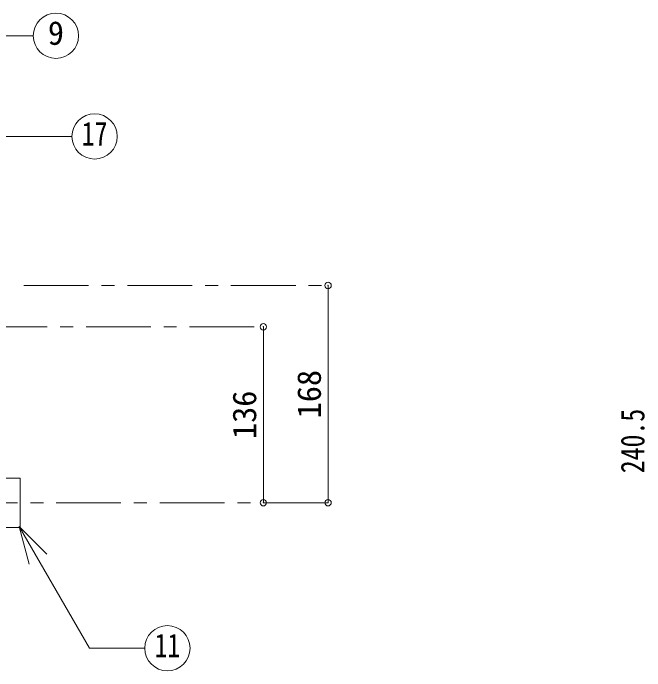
# Model space of a CAD drawing. Units: millimetres at full size, sheet at 1:10. Extents: x -2123 to 1927, y -1358 to 1452.
# Drawn here: x -1241 to -753, y -394 to 115 of the extents above; entities that cross this region are included whole.
import ezdxf
from ezdxf.enums import TextEntityAlignment as Align

# ---------------------------------------------------------------- set-up
doc = ezdxf.new("R2010")
doc.units = ezdxf.units.MM
doc.header["$LTSCALE"] = 10
doc.header["$PDMODE"] = 32
doc.header["$PDSIZE"] = 5
doc.linetypes.add('CHAIN1', pattern=[8, 5, -1, 1, -1])
doc.layers.add('0-0', color=4, linetype='Continuous', lineweight=9)
doc.styles.add('ＭＳ ゴシック', font='')
doc.styles.get('ＭＳ ゴシック').set_extended_font_data('MS Gothic')

msp = doc.modelspace()

# ---------------------------------------------------------------- linework, layer by layer
at = {"layer": '0-0', "color": 7, "lineweight": 18}
for p, q in [((-1259.94, 19.6), (-1195.67, 19.6)), ((-1235.8, -244.66), (-1247.8, -244.66)), ((-1235.8, -282.66), (-1235.8, -244.66)), ((-1235.8, -282.66), (-1247.8, -282.66)), ((-1236.44, -282.12), (-1228.67, -311.1)), ((-1236.44, -282.12), (-1215.23, -303.33)), ((-1236.44, -282.12), (-1182.17, -376.12)), ((-1139.41, -376.12), (-1182.17, -376.12))]:
    msp.add_line(p, q, dxfattribs=at)
at = {"layer": '0-0', "linetype": 'CHAIN1'}
for p, q in [((-1232.8, -95.59), (-997.8, -95.59)), ((-1264.8, -127.59), (-1047.8, -127.59)), ((-997.8, -263.59), (-1310.8, -263.59))]:
    msp.add_line(p, q, dxfattribs=at)
at = {"layer": '0-0'}
for p, q in [((-997.8, -95.59), (-997.8, -263.59)), ((-1047.8, -127.59), (-1047.8, -263.59))]:
    msp.add_line(p, q, dxfattribs=at)
at = {"layer": '0-0', "color": 7, "lineweight": 18}
msp.add_lwpolyline([(-1397.26, 4.24), (-1304.04, 97.46), (-1225.57, 97.46)], dxfattribs=at)
for centre in [(-1208.07, 97.46), (-1178.17, 19.6), (-1121.91, -376.12)]:
    msp.add_circle(centre, 17.5, dxfattribs=at)
at = {"layer": '0-0', "color": 1}
for p in [(-997.8, -95.59), (-1047.8, -127.59), (-1047.8, -263.59), (-997.8, -263.59)]:
    msp.add_point(p, dxfattribs=at)

# ---------------------------------------------------------------- texts
at = {"layer": '0-0', "color": 7, "style": 'ＭＳ ゴシック'}
msp.add_text('9', height=18.33, dxfattribs=at).set_placement((-1214.32, 84.96), align=Align.BOTTOM_LEFT)
at = {"layer": '0-0', "color": 7, "style": 'ＭＳ ゴシック', "width": 0.8}
for s, p in [('17', (-1188.17, 7.1)), ('11', (-1131.91, -388.62))]:
    msp.add_text(s, height=18.33, dxfattribs=at).set_placement(p, align=Align.BOTTOM_LEFT)
at = {"layer": '0-0', "color": 7, "style": 'ＭＳ ゴシック'}
for s, p in [('168', (-997.8, -198.34)), ('136', (-1047.8, -214.34))]:
    msp.add_text(s, height=18.33, rotation=90, dxfattribs=at).set_placement(p, align=Align.BOTTOM_LEFT)
at = {"layer": '0-0', "color": 7, "style": 'ＭＳ ゴシック', "width": 0.8}
msp.add_text('240.5', height=18.33, rotation=90, dxfattribs=at).set_placement((-747.8, -240.84), align=Align.BOTTOM_LEFT)

doc.saveas('drawing.dxf')
